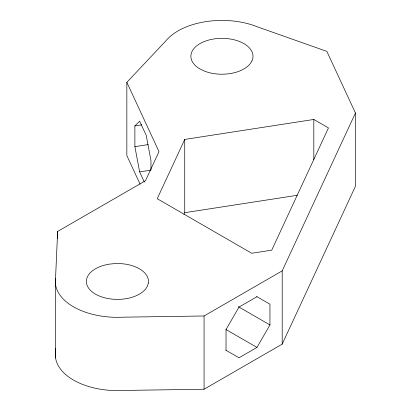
<?xml version="1.0" encoding="UTF-8"?>
<svg xmlns="http://www.w3.org/2000/svg" width="411" height="411" viewBox="0 0 411 411"><rect width="100%" height="100%" fill="white"/><g stroke="black" fill="none" stroke-linecap="round" stroke-linejoin="round"><path stroke-width="0.62" d="M55.547 357.847L55.547 278.329L57.643 231.439L145.494 180.722L158.995 151.618L126.84 82.334L165.633 41.121A62.123 35.865 0 0 1 257.569 26.9L326.853 51.39L355.453 113.02L355.453 186.281L282.198 344.125L204.062 389.238L122.843 390.45A62.123 35.865 0 0 1 55.547 351.595L55.685 348.425M184.734 139.427L157.223 198.708L251.722 253.263L271.722 250.171L328.461 127.913L313.819 119.457L184.734 139.427L184.734 212.693L183.928 214.439M282.198 344.125L282.198 270.864L355.453 113.02M225.696 350.105L239.007 357.791L256.967 347.423L269.95 324.937L269.95 304.197L256.639 296.516M144.364 182.088L139.632 171.89L134.88 146.655L134.88 125.92L139.632 121.168L146.208 135.332L150.96 160.562L150.96 169.99M55.547 278.329A62.123 35.865 0 0 0 122.843 317.184L204.062 315.977L282.198 270.864M256.967 296.701L239.007 307.068L226.024 329.56L226.024 350.295M134.88 125.92L141.841 124.841M134.88 146.655L148.171 144.6M139.632 171.89L150.395 170.226M184.734 212.693L297.369 195.271M238.334 306.683L269.95 324.937M225.906 329.494L256.967 347.423M140.084 184.128L126.84 155.599L126.84 82.334M313.819 119.457L313.819 159.596M204.062 315.977L204.062 389.238M57.643 231.439L57.643 238.447M148.371 283.02L147.431 286.097A31.061 17.935 0 0 1 95.465 294.137A31.061 17.935 0 0 1 109.388 264.134L114.72 263.595A31.061 17.935 0 0 1 148.371 283.02M251.938 60.92L250.083 63.859A31.061 17.935 0 0 1 204.118 70.969L199.972 68.961A31.061 17.935 0 0 1 213.895 38.958A31.061 17.935 0 0 1 251.938 60.92"/></g></svg>
